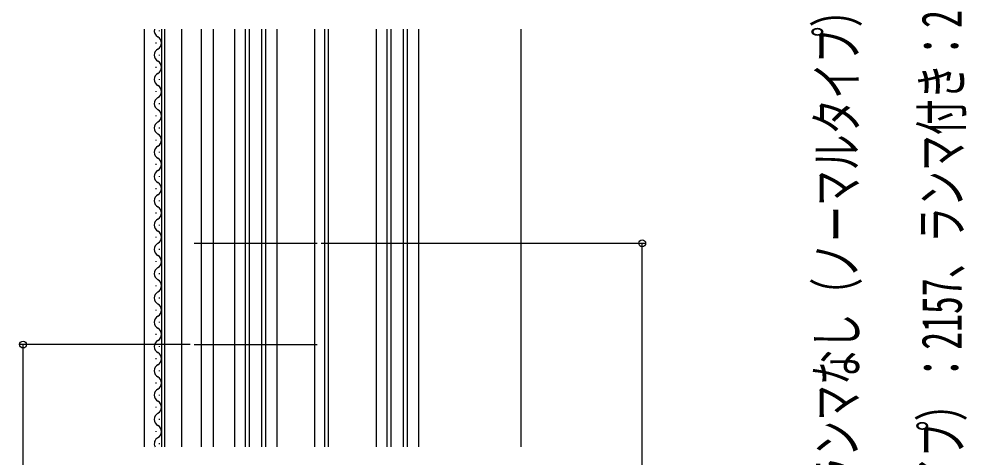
# Model space of a CAD drawing. Units: millimetres, scale not verified. Extents: x -700 to 700, y -1043 to 1037.
# Drawn here: x -546 to -311.7, y 267 to 375.2 of the extents above; entities that cross this region are included whole.
import ezdxf
from ezdxf.enums import TextEntityAlignment as Align

# ---------------------------------------------------------------- set-up
doc = ezdxf.new("R2010")
doc.units = ezdxf.units.MM
doc.header["$LTSCALE"] = 6
for name, color, linetype in [('0-4_YKK_12', 2, 'Continuous'), ('0-5_YKK_13', 4, 'Continuous'), ('0-6_YKK_D', 6, 'Continuous')]:
    doc.layers.add(name, color=color, linetype=linetype)
doc.styles.add('ＭＳ ゴシック', font='')
doc.styles.get('ＭＳ ゴシック').set_extended_font_data('MS Gothic')

msp = doc.modelspace()

# ---------------------------------------------------------------- linework, layer by layer
at = {"layer": '0-4_YKK_12'}
for p, q in [((-515, 269.531), (-515, 372.733)), ((-510.8, 372.733), (-510.8, 269.531)), ((-510, 372.733), (-510, 269.531)), ((-505.8, 372.733), (-505.8, 269.531)), ((-501, 372.733), (-501, 269.531)), ((-498.001, 372.733), (-498.001, 269.531)), ((-492.701, 372.733), (-492.701, 269.531)), ((-490.001, 269.531), (-490.001, 372.733)), ((-489.001, 269.531), (-489.001, 372.733)), ((-486.001, 269.531), (-486.001, 372.733)), ((-485.001, 269.531), (-485.001, 372.733)), ((-482.301, 372.733), (-482.301, 269.531)), ((-473.001, 372.733), (-473.001, 269.531)), ((-470.501, 372.733), (-470.501, 269.531)), ((-469.501, 269.531), (-469.501, 372.733)), ((-457.701, 372.733), (-457.701, 269.531)), ((-455.001, 269.531), (-455.001, 372.733)), ((-454.001, 269.531), (-454.001, 372.733)), ((-451.001, 269.531), (-451.001, 372.733)), ((-450.001, 269.531), (-450.001, 372.733)), ((-447.301, 372.733), (-447.301, 269.531)), ((-422.001, 372.733), (-422.001, 269.531)), ((-502.701, 319.8), (-472.301, 319.8)), ((-502.701, 294.8), (-472.301, 294.8))]:
    msp.add_line(p, q, dxfattribs=at)
at = {"layer": '0-5_YKK_13'}
for p, q in [((-511.3, 372.199), (-511.3, 372.399)), ((-512.06, 369.199), (-512.06, 369.399)), ((-511.3, 366.199), (-511.3, 366.399)), ((-512.06, 363.199), (-512.06, 363.399)), ((-511.3, 360.199), (-511.3, 360.399)), ((-512.06, 357.199), (-512.06, 357.399)), ((-511.3, 354.199), (-511.3, 354.399)), ((-512.06, 351.199), (-512.06, 351.399)), ((-511.3, 348.199), (-511.3, 348.399)), ((-512.06, 345.199), (-512.06, 345.399)), ((-511.3, 342.199), (-511.3, 342.399)), ((-512.06, 339.199), (-512.06, 339.399)), ((-511.3, 336.199), (-511.3, 336.399)), ((-512.06, 333.199), (-512.06, 333.399)), ((-511.3, 330.199), (-511.3, 330.399)), ((-512.06, 327.199), (-512.06, 327.399)), ((-511.3, 324.199), (-511.3, 324.399)), ((-512.06, 321.199), (-512.06, 321.399)), ((-511.3, 318.199), (-511.3, 318.399)), ((-512.06, 315.199), (-512.06, 315.399)), ((-511.3, 312.199), (-511.3, 312.399)), ((-512.06, 309.199), (-512.06, 309.399)), ((-511.3, 306.199), (-511.3, 306.399)), ((-512.06, 303.199), (-512.06, 303.399)), ((-511.3, 300.199), (-511.3, 300.399)), ((-512.06, 297.199), (-512.06, 297.399)), ((-511.3, 294.199), (-511.3, 294.399)), ((-512.06, 291.199), (-512.06, 291.399)), ((-511.3, 288.199), (-511.3, 288.399)), ((-512.06, 285.199), (-512.06, 285.399)), ((-511.3, 282.199), (-511.3, 282.399)), ((-512.06, 279.199), (-512.06, 279.399)), ((-511.3, 276.199), (-511.3, 276.399)), ((-512.06, 273.199), (-512.06, 273.399)), ((-511.3, 270.199), (-511.3, 270.399))]:
    msp.add_line(p, q, dxfattribs=at)
for centre, start, end in [((-510.842, 372.299), 165.37304, 240.8092), ((-512.518, 369.299), 299.1992, 60.80046), ((-510.842, 366.299), 119.19047, 240.8092), ((-512.518, 363.299), 299.1992, 60.80046), ((-510.842, 360.299), 119.19047, 240.8092), ((-512.519, 357.299), 299.1992, 60.80046), ((-510.842, 354.299), 119.19047, 240.8092), ((-512.519, 351.299), 299.1992, 60.80046), ((-510.842, 348.299), 119.19047, 240.8092), ((-512.519, 345.299), 299.1992, 60.80046), ((-510.842, 342.299), 119.19047, 240.8092), ((-512.519, 339.299), 299.1992, 60.80046), ((-510.842, 336.299), 119.19047, 240.8092), ((-512.519, 333.299), 299.1992, 60.80046), ((-510.842, 330.299), 119.19047, 240.8092), ((-512.519, 327.299), 299.1992, 60.80046), ((-510.842, 324.299), 119.19047, 240.8092), ((-512.519, 321.299), 299.1992, 60.80046), ((-510.842, 318.299), 119.19047, 240.8092), ((-512.519, 315.299), 299.1992, 60.80046), ((-510.842, 312.299), 119.19047, 240.8092), ((-512.519, 309.299), 299.1992, 60.80046), ((-510.842, 306.299), 119.19047, 240.8092), ((-512.519, 303.299), 299.1992, 60.80046), ((-510.842, 300.299), 119.19047, 240.8092), ((-512.519, 297.299), 299.1992, 60.80046), ((-510.842, 294.299), 119.19047, 240.8092), ((-512.519, 291.299), 299.1992, 60.80046), ((-510.842, 288.299), 119.19047, 240.8092), ((-512.519, 285.299), 299.1992, 60.80046), ((-510.842, 282.299), 119.19047, 240.8092), ((-512.519, 279.299), 299.1992, 60.80046), ((-510.842, 276.299), 119.19047, 240.8092), ((-512.519, 273.299), 299.1992, 60.80046), ((-510.842, 270.299), 119.19047, 206.54762)]:
    msp.add_arc(centre, 1.718, start, end, dxfattribs=at)
at = {"layer": '0-6_YKK_D'}
for p, q in [((-471.301, 319.8), (-391.001, 319.8)), ((-392.001, 119.8), (-392.001, 319.8)), ((-503.701, 294.8), (-546, 294.8)), ((-545, 119.8), (-545, 294.8))]:
    msp.add_line(p, q, dxfattribs=at)
for centre in [(-392.001, 319.8), (-545, 294.8)]:
    msp.add_circle(centre, 0.85, dxfattribs=at)

# ---------------------------------------------------------------- texts
at = {"layer": '0-6_YKK_D', "style": 'ＭＳ ゴシック', "width": 0.65}
for s, p in [('デッキ面～上枠（内観側下端）＝ランマなし（ノーマルタイプ）：1957、', (-335.964, 125.664)), ('ランマなし（ハイタイプ）：2157、ランマ付き：2470', (-310.052, 178.579))]:
    msp.add_text(s, height=9.971, rotation=90, dxfattribs=at).set_placement(p, align=Align.BOTTOM_LEFT)

doc.saveas('drawing.dxf')
